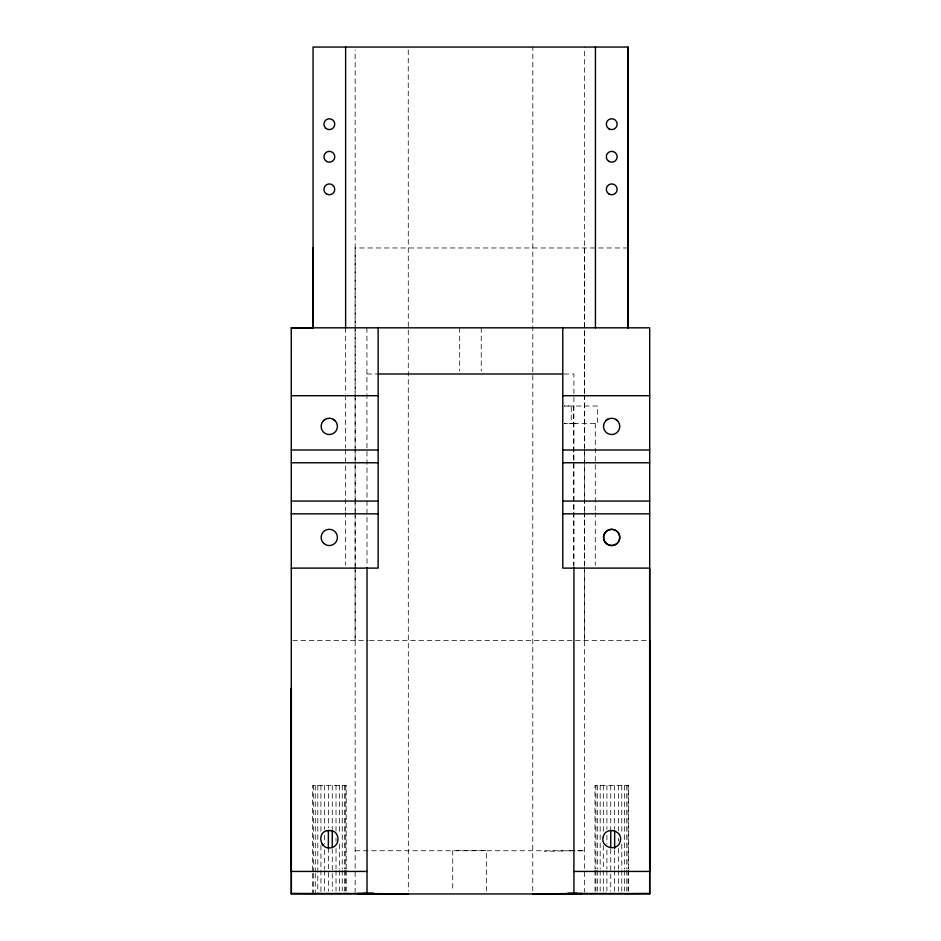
<?xml version="1.0" encoding="UTF-8"?>
<svg xmlns="http://www.w3.org/2000/svg" width="941" height="941" viewBox="0 0 941 941"><rect width="100%" height="100%" fill="white"/><g stroke="black" fill="none" stroke-linecap="round" stroke-linejoin="round"><path stroke-width="0.71" stroke-dasharray="4.71 3.53" d="M355.145 640.539L355.145 570.034M355.145 568.564L355.145 515.68M355.145 514.209L355.145 502.459M355.145 500.988L355.145 398.149M355.145 396.679L355.145 49.991M532.759 891.021L532.829 47.05M584.573 640.539L584.573 567.094M584.573 565.623L584.573 512.739M584.573 511.269L584.573 499.518M584.573 498.048L584.573 395.208M584.573 393.75L584.573 47.05M573.645 423.391L564.141 423.403L578.28 423.403M628.023 247.977L355.145 247.977L355.145 393.526M367.014 373.989L376.753 373.989M564.165 373.989L573.916 373.989L573.916 566.4M573.728 423.403L597.547 423.403L597.547 406.018L564.224 406.018L571.246 406.018L571.246 423.403M292.745 640.539L368.072 640.539M369.507 640.539L648.278 640.539M355.145 850.758L584.573 850.758L572.351 850.758M570.999 850.758L544.451 851.299M628.564 869.002L628.564 785.335L595.006 785.335L595.006 869.002M628.564 870.472L628.564 891.009M628.106 785.335L628.106 869.002M628.106 870.472L628.106 891.009M626.777 785.335L626.777 869.002M626.777 870.472L626.777 891.009M624.624 785.335L624.624 869.002M624.624 870.472L624.624 891.009M621.789 785.335L621.789 833.773M621.789 844.053L621.789 869.002M621.789 870.472L621.789 891.009M618.402 785.335L618.402 830.844M618.402 838.172L618.402 841.113M618.402 848.453L618.402 869.002M618.402 870.472L618.402 891.009M614.649 785.335L614.649 829.374M614.649 849.923L614.649 869.002M614.649 870.472L614.649 891.009M610.756 785.335L610.756 830.433M610.756 849.217L610.756 891.068M606.898 785.335L606.898 829.374M606.898 835.243L606.898 844.053M606.898 849.923L606.898 869.002M606.898 870.472L606.898 891.009M603.31 785.335L603.31 832.303M603.31 845.512L603.31 869.002M603.31 870.472L603.31 891.009M600.182 785.335L600.182 869.002M600.182 870.472L600.182 891.009M597.664 785.335L597.664 869.002M597.664 870.472L597.664 891.009M595.912 785.335L595.912 869.002M595.912 870.472L595.912 891.009M595.277 423.403L595.277 511.116M595.277 512.574L595.277 565.2M595.006 870.472L595.006 891.009M584.573 247.977L584.573 393.526M584.573 394.997L584.573 447.928M584.573 449.398L584.573 511.139M584.573 512.61L584.573 565.541M584.573 567.011L584.573 891.939M573.645 406.018L573.728 511.116M573.728 512.574L573.728 565.2M486.368 891.056L486.368 850.511L452.75 850.511L452.75 891.056M481.239 327.821L481.239 371.095M459.69 327.821L459.69 371.095M408.253 49.991L408.323 891.021M366.919 327.821L367.014 566.4M355.145 394.997L355.145 447.928M355.145 449.398L355.145 511.139M355.145 512.61L355.145 565.541M355.145 567.011L355.145 891.939M346.182 869.002L346.182 785.335L312.624 785.335L312.624 871.931M346.182 870.472L346.182 891.009M345.723 785.335L345.723 869.002M345.723 870.472L345.723 891.009M345.453 327.821L345.453 393.761M345.453 395.22L345.453 447.975M345.453 449.433L345.453 510.975M345.453 512.445L345.453 565.188M344.394 785.335L344.394 869.002M344.394 870.472L344.394 891.009M342.242 785.335L342.242 869.002M342.242 870.472L342.242 891.009M339.395 785.335L339.395 833.773M339.395 844.053L339.395 869.002M339.395 870.472L339.395 891.009M336.019 785.335L336.019 830.844M336.019 838.172L336.019 841.113M336.019 848.453L336.019 869.002M336.019 870.472L336.019 891.009M332.267 785.335L332.267 829.397M332.267 848.794L332.267 891.033M328.374 785.335L328.374 827.904M328.374 847.77L328.374 891.068M324.516 785.335L324.516 829.374M324.516 835.243L324.516 844.053M324.516 849.923L324.516 869.002M324.516 870.472L324.516 891.009M320.928 785.335L320.928 832.303M320.928 845.512L320.928 893.95M317.799 785.335L317.799 893.95M315.282 785.335L315.282 871.931M315.282 873.401L315.282 893.95M313.529 785.335L313.529 871.931M313.529 873.401L313.529 893.95M312.624 873.401L312.624 893.95"/><path stroke-width="1.41" d="M291.251 327.821L649.702 327.821L649.69 893.95L291.334 893.95L291.251 327.821L313.059 327.821L313.059 47.05L628.023 47.05L628.023 327.821L628.023 47.05M345.629 327.821L345.629 47.05M595.441 327.821L595.441 47.05M649.737 640.539L649.69 893.95M581.832 893.491L566.917 893.409M577.809 893.409L568.211 893.48M323.504 420.627L325.198 419.333A8.14 8.14 0 0 1 337.407 426.391A8.14 8.14 0 0 1 325.198 433.448A8.14 8.14 0 0 1 325.198 419.333M606.016 420.498L607.733 419.251A8.151 8.151 0 0 1 619.801 426.567A8.151 8.151 0 0 1 607.427 433.354A8.151 8.151 0 0 1 607.733 419.251M588.172 893.409L579.174 893.48M597.935 893.409L589.607 893.503M327.08 830.597C316.035 833.103 320.81 850.946 331.62 847.606C340.101 845.736 340.054 832.479 331.62 830.597M649.749 893.409L624.53 893.538M607.074 893.409L599.229 893.503M615.52 893.409L608.439 893.515M623.236 893.409L616.72 893.515M327.068 830.597L331.632 830.597M316.552 893.538L291.334 893.409M324.363 893.515L317.835 893.409M332.644 893.515L325.562 893.409M341.854 893.503L334.008 893.409M351.475 893.503L343.136 893.409M361.909 893.48L352.91 893.409M372.859 893.48L363.261 893.409M532.759 893.95L577.386 893.48M378.141 373.989L562.777 373.989M291.251 395.702L378.141 395.702M562.777 395.702L649.666 395.702M291.251 450.01L378.141 450.01M562.777 450.01L649.666 450.01M291.251 462.772L378.141 462.772M562.777 462.772L649.666 462.772M291.251 501.059L378.141 501.059M562.777 501.059L649.666 501.059M291.251 513.821L378.141 513.821M562.777 513.821L649.666 513.821M291.251 568.117L378.141 568.117L378.141 327.821M367.014 871.437L291.251 871.437L291.334 688.047L291.334 893.95M573.916 871.437L649.69 871.437L649.666 568.117L562.777 568.117L562.777 327.821M302.261 327.774L313.235 327.727L313.059 247.977L313.059 327.821M310.354 327.774L313.059 327.797L311.706 327.774M362.332 893.48L408.323 893.95M357.886 893.48L374.153 893.409M333.337 419.333L335.031 420.627M615.885 419.427L617.543 420.756M321.728 843.501L323.128 845.324M614.649 830.844L614.649 848.453M610.756 830.433L610.756 847.77M573.916 567.87L573.916 893.95M367.014 567.87L367.014 893.95M332.267 830.868L332.267 847.335M328.374 830.433L328.374 847.77M603.228 836.82C599.888 847.641 617.719 852.417 620.237 841.383C623.577 830.574 605.745 825.786 603.228 836.82M323.704 543.38A8.151 8.151 0 0 0 337.207 539.287A8.151 8.151 0 0 0 326.903 529.642A8.151 8.151 0 0 0 323.704 543.38M606.086 543.38A8.151 8.151 0 0 0 619.59 539.287A8.151 8.151 0 0 0 609.286 529.642A8.151 8.151 0 0 0 606.086 543.38M326.633 194.046A5.434 5.434 0 0 0 334.773 189.353A5.434 5.434 0 0 0 326.633 184.648A5.434 5.434 0 0 0 326.633 194.046M326.633 161.464A5.434 5.434 0 0 0 334.773 156.771A5.434 5.434 0 0 0 326.633 152.066A5.434 5.434 0 0 0 326.633 161.464M325.504 128.023A5.434 5.434 0 0 0 334.584 125.588A5.434 5.434 0 0 0 327.939 118.942A5.434 5.434 0 0 0 325.504 128.023M609.015 194.046A5.434 5.434 0 0 0 617.167 189.353A5.434 5.434 0 0 0 609.015 184.648A5.434 5.434 0 0 0 609.015 194.046M609.015 161.464A5.434 5.434 0 0 0 617.167 156.771A5.434 5.434 0 0 0 609.015 152.066A5.434 5.434 0 0 0 609.015 161.464M609.015 128.882A5.434 5.434 0 0 0 617.167 124.177A5.434 5.434 0 0 0 609.015 119.483A5.434 5.434 0 0 0 609.015 128.882M606.945 544.004A8.081 8.081 0 0 0 619.696 538.228A8.081 8.081 0 0 0 608.321 530.089A8.081 8.081 0 0 0 606.945 544.004"/></g></svg>
